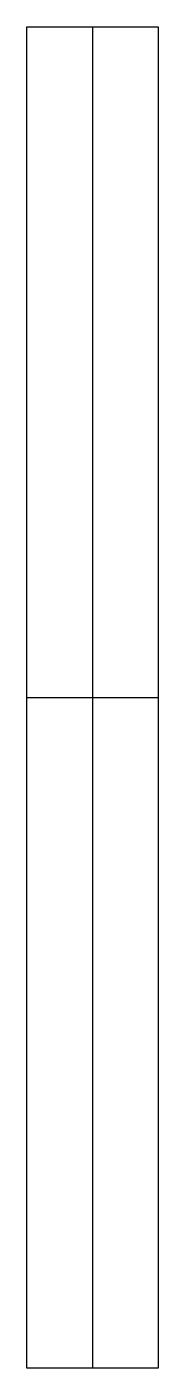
# Model space of a CAD drawing. Header units: millimetres. Extents: x -15418 to 43885, y -27590 to 23052.
# Drawn here: x 24815.2 to 24827.9, y -20182.3 to -20052.3 of the extents above; entities that cross this region are included whole.
import ezdxf

# ---------------------------------------------------------------- set-up
doc = ezdxf.new("R2010")
doc.units = ezdxf.units.MM
doc.header["$LTSCALE"] = 0.5
doc.layers.add('Layer2', color=2, linetype='Continuous')

msp = doc.modelspace()

# ---------------------------------------------------------------- linework, layer by layer
at = {"layer": 'Layer2', "transparency": 33554661}
for p, q in [((24815.1913, -20182.2771), (24815.1913, -20052.2771)), ((24815.1913, -20052.2771), (24827.8913, -20052.2771)), ((24821.5413, -20052.2771), (24821.5413, -20182.2771)), ((24827.8913, -20052.2771), (24827.8913, -20182.2771)), ((24815.1913, -20117.2771), (24827.8913, -20117.2771)), ((24827.8913, -20182.2771), (24815.1913, -20182.2771))]:
    msp.add_line(p, q, dxfattribs=at)

doc.saveas('drawing.dxf')
